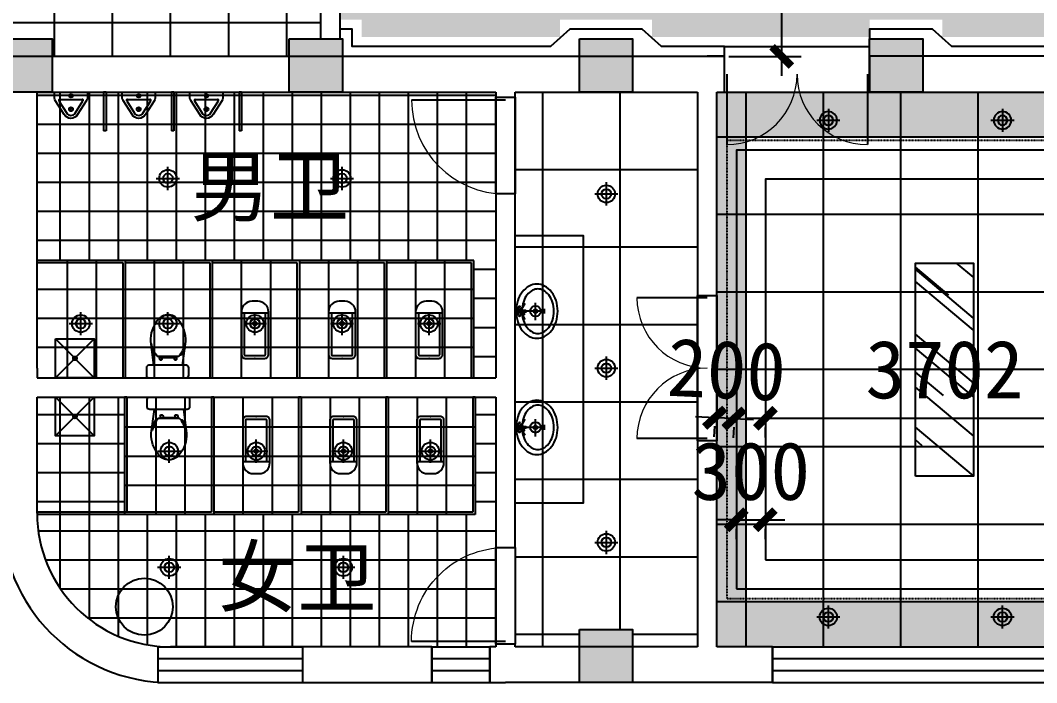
# Model space of a CAD drawing. Header units: millimetres. Extents: x -150677 to 588340, y -254013 to 149700.
# Drawn here: x 52898 to 63404, y 11379 to 18221 of the extents above; entities that cross this region are included whole.
import ezdxf

# ---------------------------------------------------------------- set-up
doc = ezdxf.new("R2010")
doc.units = ezdxf.units.MM
doc.header["$LTSCALE"] = 10
doc.header["$MEASUREMENT"] = 0
doc.linetypes.add('DASHED2', pattern=[0.375, 0.25, -0.125])
for name, color, linetype in [('1-Ba原始建筑墙体', 2, 'Continuous'), ('1-Bb新建墙体', 7, 'Continuous'), ('1-Bc新建半隔断墙体', 132, 'Continuous'), ('2-Ba顶面轮廓', 4, 'Continuous'), ('2-Ca墙面装饰', 8, 'Continuous'), ('2-Da地拼', 4, 'Continuous'), ('3-Ad洁具', 5, 'Continuous'), ('4-Aa顶面灯具', 1, 'Continuous'), ('5-Aa原始建筑淡显填充', 251, 'Continuous'), ('6-Ab柱体', 6, 'Continuous'), ('6-Ba门', 136, 'Continuous'), ('6-Bb窗', 5, 'Continuous'), ('8-Ca平面文字', 3, 'Continuous'), ('CEI_LIGHT', 30, 'Continuous'), ('DIM【标注】', 1, 'Continuous'), ('ELL【圆椭圆】', 6, 'Continuous'), ('HAT【填充】', 8, 'Continuous')]:
    doc.layers.add(name, color=color, linetype=linetype)
doc.styles.add('HZHT', font='')
doc.styles.get("Standard").update_dxf_attribs({"font": ''})
doc.styles.get('HZHT').set_extended_font_data('SimSun')
doc.styles.get('Standard').set_extended_font_data('SimSun')
doc.dimstyles.new('DIMN200', dxfattribs={"dimscale": 2, "dimtxt": 300, "dimasz": 100, "dimexe": 100, "dimexo": 300, "dimgap": 100, "dimtad": 1, "dimdec": 0, "dimtxsty": 'Standard', "dimblk": 'ARCHTICK', "dimcen": 2.5, "dimdle": 100, "dimclrd": 8, "dimclre": 8, "dimclrt": 96, "dimadec": 0, "dimazin": 0, "dimtfac": 1, "dimtdec": 0, "dimtmove": 0, "dimatfit": 3, "dimldrblk": 'DOT', "dimfxl": 100, "dimarcsym": 0})

# ---------------------------------------------------------------- blocks, each defined once
blk = doc.blocks.new('$DorLib2D$00000004')
for p, q in [((-0.485, 0), (-0.485, 0.485)), ((0.485, 0), (0.485, 0.485))]:
    blk.add_line(p, q)
at = {"lineweight": 13}
for centre, start, end in [((-0.485, 0), 0, 90), ((0.485, 0), 90, 180)]:
    blk.add_arc(centre, 0.485, start, end, dxfattribs=at)
blk = doc.blocks.new('$DorLib2D$00000003')
blk.add_line((0.47, 0), (0.47, 0.97))
at = {"lineweight": 13}
blk.add_arc((0.47, 0), 0.97, 90, 180, dxfattribs=at)
blk = doc.blocks.new('$lvtry$00000200')
at = {"color": 0}
for p, q in [((-110, -40, 0), (-110, -470, 0)), ((100, -30, 0), (-100, -30, 0)), ((110, -470, 0), (110, -40, 0))]:
    blk.add_line(p, q, dxfattribs=at)
at = {"color": 0, "elevation": 0}
blk.add_lwpolyline([(100, 0), (-100, 0, 0.414214), (-140, -40), (-140, -480, 0.414214), (-30, -590), (30, -590, 0.414214), (140, -480), (140, -40, 0.414214)], format="xyb", close=True, dxfattribs=at)
blk.add_lwpolyline([(140, -470), (-140, -470)], dxfattribs=at)
at = {"color": 0}
blk.add_circle((0, -359, 0), 20, dxfattribs=at)
for centre, start, end in [((-100, -40, 0), 90, 180), ((100, -40, 0), 0, 90)]:
    blk.add_arc(centre, 10, start, end, dxfattribs=at)
for p in [(0, 0), (0, -359, 0)]:
    blk.add_point(p, dxfattribs=at)
blk = doc.blocks.new('$lvtry$00000219')
at = {"color": 0}
for p, q in [((-124, -91, 0), (-43, -216, 0)), ((-116, -76, 0), (116, -76, 0)), ((43, -216, 0), (124, -91, 0))]:
    blk.add_line(p, q, dxfattribs=at)
at = {"color": 0, "elevation": 0}
blk.add_lwpolyline([(69, -231, -0.57735), (-69, -231), (-162, -88, -0.145378), (-170, -61), (-170, 0), (170, 0), (170, -61, -0.145378), (162, -88)], format="xyb", close=True, dxfattribs=at)
at = {"color": 0}
for centre, radius in [((0, -38, 0), 17.7), ((0, -177, 0), 20)]:
    blk.add_circle(centre, radius, dxfattribs=at)
for centre, radius, start, end in [((-116, -86, 0), 10, 90, 213.0863), ((116, -86, 0), 10, 326.9137, 90), ((0, -191, 0), 50, 210, 330)]:
    blk.add_arc(centre, radius, start, end, dxfattribs=at)
for p in [(0, -38, 0), (0, -177, 0)]:
    blk.add_point(p, dxfattribs=at)
blk = doc.blocks.new('$lvtry$00000193')
at = {"color": 0}
for p, q in [((-17, -43), (-17, -33)), ((17, -43), (17, -33))]:
    blk.add_line(p, q, dxfattribs=at)
blk.add_lwpolyline([(280, -215, 0.12431), (260, -136, 0.105707), (198, -63, 0.086941), (110, -17, 0.077137), (0, 0, 0.077137), (-110, -17, 0.086941), (-198, -63, 0.105707), (-260, -136, 0.12431), (-280, -215, 0.12431), (-260, -294, 0.105707), (-198, -367, 0.086941), (-110, -413, 0.077137), (0, -430, 0.077137), (110, -413, 0.086941), (198, -367, 0.105707), (260, -294, 0.12431)], format="xyb", close=True, dxfattribs=at)
blk.add_lwpolyline([(-25, -61, 0.056876), (-95, -75, 0.086941), (-168, -113, 0.105707), (-216, -170, 0.12431), (-230, -225, 0.12431), (-216, -280, 0.105707), (-168, -337, 0.086941), (-95, -375, 0.077137), (0, -390, 0.077137), (95, -375, 0.086941), (168, -337, 0.105707), (216, -280, 0.12431), (230, -225, 0.12431), (216, -170, 0.105707), (168, -113, 0.086941), (95, -75, 0.06676), (13, -60, 0.06676)], format="xyb", dxfattribs=at)
for centre, radius in [((0, -43), 16.7), ((0, -200), 20)]:
    blk.add_circle(centre, radius, dxfattribs=at)
for centre, radius, start, end in [((-40, -34), 10.1, 106.6096, 258.1648), ((-64, 234), 259, 274.7069, 282.3732), ((-75, -213), 173, 71.36, 79.1873), ((-29, -80), 6.77, 155.344, 308.3224), ((-171, 19), 166, 324.8411, 338.1337), ((-171, 19), 170, 324.8411, 331.3523), ((-29, -80), 3.37, 155.344, 308.3224), ((100, -194), 170, 132.3141, 138.8253), ((100, -194), 166, 125.5327, 138.8253), ((-12, -58), 10.6, 201.8924, 261.774), ((0, -33), 16.7, 0, 180), ((-381, -115), 372, 2.3982, 6.7627), ((0, -96), 9.9, 201.7837, 338.2163), ((64, 234), 259, 257.6268, 265.2931), ((381, -115), 372, 170.1008, 177.6018), ((75, -213), 173, 100.8127, 110.4191), ((40, -34), 10.1, 281.8352, 73.3904)]:
    blk.add_arc(centre, radius, start, end, dxfattribs=at)
for p in [(0, -43), (0, -200)]:
    blk.add_point(p, dxfattribs=at)
blk = doc.blocks.new('$WINLIB2D$00000001')
at = {"color": 0}
for points in [[(-0.5, 0.5), (-0.5, -0.5)], [(-0.5, 0.5), (0.5, 0.5)], [(0.5, -0.5), (0.5, 0.5)], [(0.5, 0.1667), (-0.5, 0.1667)], [(0.5, -0.1667), (-0.5, -0.1667)], [(-0.5, -0.5), (0.5, -0.5)]]:
    blk.add_lwpolyline(points, dxfattribs=at)
blk = doc.blocks.new('*U1092')
at = {"layer": 'CEI_LIGHT', "color": 252}
for points in [[(0, 120), (0, -120)], [(-120, 0), (120, 0)]]:
    blk.add_lwpolyline(points, dxfattribs=at)
at = {"layer": 'CEI_LIGHT'}
for radius in [90, 50]:
    blk.add_circle((0, 0), radius, dxfattribs=at)
blk = doc.blocks.new('*U1093')
at = {"layer": 'CEI_LIGHT', "color": 252}
for points in [[(-94, 25), (-94, -25)], [(-94, 0), (156, 0)], [(0, 94), (0, -86)], [(106, 84), (156, 0), (106, -84)]]:
    blk.add_lwpolyline(points, dxfattribs=at)
at = {"layer": 'CEI_LIGHT'}
blk.add_circle((0, 0), 55, dxfattribs=at)
blk = doc.blocks.new('_ArchTick')
at = {"color": 0, "linetype": 'ByBlock', "const_width": 0.4}
blk.add_lwpolyline([(-0.5, -0.5), (0.5, 0.5)], dxfattribs=at)
blk = doc.blocks.new('*D1115')
at = {"layer": 'Defpoints', "color": 0, "transparency": 16777216}
for p in [(59623, 21849), (60769, 21849), (59623, 17849)]:
    blk.add_point(p, dxfattribs=at)
at = {"layer": 'DIM【标注】', "color": 8, "lineweight": -2, "transparency": 16777216}
for p, q in [((60769, 17649), (60769, 22049)), ((60223, 21849), (60969, 21849)), ((60223, 17849), (60969, 17849))]:
    blk.add_line(p, q, dxfattribs=at)
at = {"layer": 'DIM【标注】', "color": 8, "lineweight": -2, "transparency": 16777216, "xscale": 200, "yscale": 200, "zscale": 200}
for p, rotation in [((60769, 21849), 90), ((60769, 17849), 270)]:
    blk.add_blockref('_ArchTick', p, dxfattribs=dict(at, rotation=rotation))
at = {"layer": 'DIM【标注】', "color": 96, "transparency": 16777216, "insert": (60269, 19849), "char_height": 600, "attachment_point": 5, "rotation": 90}
blk.add_mtext('4000', dxfattribs=at)
blk = doc.blocks.new('_DOT')
at = {"color": 0, "linetype": 'ByBlock'}
blk.add_line((-0.35, 0), (-1, 0), dxfattribs=at)
at = {"color": 0, "linetype": 'ByBlock', "const_width": 0.35}
blk.add_lwpolyline([(-0.175, 0, 1), (0.175, 0, 1)], format="xyb", close=True, dxfattribs=at)
blk = doc.blocks.new('*D1142')
at = {"layer": '2-Ba顶面轮廓', "color": 8, "lineweight": -2, "transparency": 16777216}
for p, q in [((60076, 14116), (59877, 14125)), ((60276, 14107), (60076, 14116)), ((60276, 14107), (60476, 14098)), ((60072, 14029), (60067, 13917)), ((60272, 14020), (60267, 13908))]:
    blk.add_line(p, q, dxfattribs=at)
at = {"layer": 'Defpoints', "color": 0, "transparency": 16777216}
for p in [(60099, 14628), (60299, 14619), (60076, 14116)]:
    blk.add_point(p, dxfattribs=at)
at = {"layer": '2-Ba顶面轮廓', "color": 8, "lineweight": -2, "transparency": 16777216, "xscale": 200, "yscale": 200, "zscale": 200}
for p, rotation in [((60076, 14116), 357.4234281697313), ((60276, 14107), 177.4234281697312)]:
    blk.add_blockref('_ArchTick', p, dxfattribs=dict(at, rotation=rotation))
at = {"layer": '2-Ba顶面轮廓', "color": 96, "transparency": 16777216, "insert": (60199, 14611), "char_height": 600, "attachment_point": 5, "rotation": 357.4234}
blk.add_mtext('200', dxfattribs=at)
blk = doc.blocks.new('*D1143')
at = {"layer": '2-Ba顶面轮廓', "color": 8, "lineweight": -2, "transparency": 16777216}
for p, q in [((60299, 13062), (60099, 13062)), ((60299, 13062), (60599, 13062)), ((60599, 13062), (60799, 13062)), ((60299, 12970), (60299, 12862)), ((60599, 12970), (60599, 12862))]:
    blk.add_line(p, q, dxfattribs=at)
at = {"layer": 'Defpoints', "color": 0, "transparency": 16777216}
for p in [(60299, 13570), (60599, 13570), (60599, 13062)]:
    blk.add_point(p, dxfattribs=at)
at = {"layer": '2-Ba顶面轮廓', "color": 8, "lineweight": -2, "transparency": 16777216, "xscale": 200, "yscale": 200, "zscale": 200}
blk.add_blockref('_ArchTick', (60299, 13062), dxfattribs=at)
at = {"layer": '2-Ba顶面轮廓', "color": 8, "lineweight": -2, "transparency": 16777216, "xscale": 200, "yscale": 200, "zscale": 200, "rotation": 180}
blk.add_blockref('_ArchTick', (60599, 13062), dxfattribs=at)
at = {"layer": '2-Ba顶面轮廓', "color": 96, "transparency": 16777216, "insert": (60449, 13562), "char_height": 600, "attachment_point": 5}
blk.add_mtext('300', dxfattribs=at)
blk = doc.blocks.new('*D1144')
at = {"layer": '2-Ba顶面轮廓', "color": 8, "lineweight": -2, "transparency": 16777216}
for p, q in [((60399, 14111), (64502, 14111)), ((60599, 14014), (60599, 13911)), ((64302, 14014), (64302, 13911))]:
    blk.add_line(p, q, dxfattribs=at)
at = {"layer": 'Defpoints', "color": 0, "transparency": 16777216}
for p in [(60599, 14614), (64302, 14614), (64302, 14111)]:
    blk.add_point(p, dxfattribs=at)
at = {"layer": '2-Ba顶面轮廓', "color": 8, "lineweight": -2, "transparency": 16777216, "xscale": 200, "yscale": 200, "zscale": 200, "rotation": 180}
blk.add_blockref('_ArchTick', (60599, 14111), dxfattribs=at)
at = {"layer": '2-Ba顶面轮廓', "color": 8, "lineweight": -2, "transparency": 16777216, "xscale": 200, "yscale": 200, "zscale": 200}
blk.add_blockref('_ArchTick', (64302, 14111), dxfattribs=at)
at = {"layer": '2-Ba顶面轮廓', "color": 96, "transparency": 16777216, "insert": (62451, 14611), "char_height": 600, "attachment_point": 5}
blk.add_mtext('3702', dxfattribs=at)
blk = doc.blocks.new('海龙工具_马桶(小)')
blk.add_line((-155, 128), (144, 128))
blk.add_lwpolyline([(-111, 597, -0.502132), (100, 597, -0.186806), (177, 373), (144, 128), (193, 128, -0.414214), (218, 103), (218, 25, -0.414214), (193, 0), (-194, 0, -0.414214), (-219, 25), (-219, 103, -0.414214), (-194, 128), (-155, 128), (-189, 373, -0.186806), (-111, 597, 0.186806)], format="xyb")
at = {"color": 8}
for points in [[(-182, 321, 0.087453), (-144, 235)], [(-177, 350, 0.14623), (-116, 220)], [(-116, 220), (104, 220, 0.14623), (166, 350)], [(117, 235), (133, 235, 0.087453), (170, 321)]]:
    blk.add_lwpolyline(points, format="xyb", dxfattribs=at)
for points in [[(-128, 235), (-144, 235)], [(-97, 198), (-97, 220)], [(82, 220), (82, 210), (-93, 210), (-93, 220)], [(-77, 210), (-77, 220)], [(-62, 210), (-62, 220)], [(51, 210), (51, 220)], [(66, 210), (66, 220)], [(85, 198), (85, 220)], [(-67, 198), (-67, 210)], [(55, 198), (55, 210)]]:
    blk.add_lwpolyline(points, dxfattribs=at)
at = {"color": 8, "extrusion": (0, 0, -1)}
for centre, major_axis, ratio, start_param, end_param in [((-82, 198), (10.6, 10.6), 1, 0.785398, 3.926991), ((70, 198), (-10.6, 10.6), 0.999999, 2.356193, 5.497787)]:
    blk.add_ellipse(centre, major_axis=major_axis, ratio=ratio, start_param=start_param, end_param=end_param, dxfattribs=at)
blk = doc.blocks.new('*U1698')
blk.add_blockref('海龙工具_马桶(小)', (0, 0))

msp = doc.modelspace()

# ---------------------------------------------------------------- hatches: boundary and pattern name
at = {"layer": '2-Da地拼'}
h = msp.add_hatch(dxfattribs=at)
h.set_pattern_fill('AR-SAND', color=8, scale=100, style=0, double=1)
h.set_pattern_definition([(37.5, (56201.86, 18049.33), (-6.29934, 192.6824), [0, -152, 0, -170, 0, -162.5]), (7.5, (56201.86, 18049.33), (176.9777, 282.2146), [0, -82, 0, -137, 0, -52.5]), (327.5, (56078.86, 18049.33), (311.4142, 0.5659), [0, -50, 0, -180, 0, -235]), (317.5, (56078.86, 18049.33), (300.6127, 87.7676), [0, -25, 0, -118, 0, -135])])
edge = h.paths.add_edge_path()
edge.add_line((58001.9, 20849.3), (56201.9, 20849.3))
edge.add_line((56201.9, 20849.3), (56201.9, 18229.3))
edge.add_line((56201.9, 18229.3), (56426.9, 18229.3))
edge.add_line((56426.9, 18229.3), (56426.9, 18049.3))
edge.add_line((56426.9, 18049.3), (58476.9, 18049.3))
edge.add_line((58476.9, 18049.3), (58476.9, 18229.3))
edge.add_line((58476.9, 18229.3), (59426.9, 18229.3))
edge.add_line((59426.9, 18229.3), (59426.9, 18049.3))
edge.add_line((59426.9, 18049.3), (61676.9, 18049.3))
edge.add_line((61676.9, 18049.3), (61676.9, 18229.3))
edge.add_line((61676.9, 18229.3), (62426.9, 18229.3))
edge.add_line((62426.9, 18229.3), (62426.9, 18049.3))
edge.add_line((62426.9, 18049.3), (64476.9, 18049.3))
edge.add_line((64476.9, 18049.3), (64476.9, 18229.3))
edge.add_line((64476.9, 18229.3), (65426.9, 18229.3))
edge.add_line((65426.9, 18229.3), (65426.9, 18049.3))
edge.add_line((65426.9, 18049.3), (67476.9, 18049.3))
edge.add_line((67476.9, 18049.3), (67476.9, 18229.3))
edge.add_line((67476.9, 18229.3), (68426.9, 18229.3))
edge.add_line((68426.9, 18229.3), (68426.9, 18049.3))
edge.add_line((68426.9, 18049.3), (70476.9, 18049.3))
edge.add_line((70476.9, 18049.3), (70476.9, 18229.3))
edge.add_line((70476.9, 18229.3), (71426.9, 18229.3))
edge.add_line((71426.9, 18229.3), (71426.9, 18049.3))
edge.add_line((71426.9, 18049.3), (73476.9, 18049.3))
edge.add_line((73476.9, 18049.3), (73476.9, 18229.3))
edge.add_line((73476.9, 18229.3), (74426.9, 18229.3))
edge.add_line((74426.9, 18229.3), (74426.9, 18049.3))
edge.add_line((74426.9, 18049.3), (76476.9, 18049.3))
edge.add_line((76476.9, 18049.3), (76476.9, 18229.3))
edge.add_line((76476.9, 18229.3), (77426.9, 18229.3))
edge.add_line((77426.9, 18229.3), (77426.9, 18049.3))
edge.add_line((77426.9, 18049.3), (79476.9, 18049.3))
edge.add_line((79476.9, 18049.3), (79476.9, 18229.3))
edge.add_line((79476.9, 18229.3), (80426.9, 18229.3))
edge.add_line((80426.9, 18229.3), (80426.9, 18049.3))
edge.add_line((80426.9, 18049.3), (82476.9, 18049.3))
edge.add_line((82476.9, 18049.3), (82476.9, 18229.3))
edge.add_line((82476.9, 18229.3), (83426.9, 18229.3))
edge.add_line((83426.9, 18229.3), (83426.9, 18049.3))
edge.add_line((83426.9, 18049.3), (85476.9, 18049.3))
edge.add_line((85476.9, 18049.3), (85476.9, 18229.3))
edge.add_line((85476.9, 18229.3), (86426.9, 18229.3))
edge.add_line((86426.9, 18229.3), (86426.9, 18049.3))
edge.add_line((86426.9, 18049.3), (88476.9, 18049.3))
edge.add_line((88476.9, 18049.3), (88476.9, 18229.3))
edge.add_line((88476.9, 18229.3), (89426.9, 18229.3))
edge.add_line((89426.9, 18229.3), (89426.9, 18049.3))
edge.add_line((89426.9, 18049.3), (91476.9, 18049.3))
edge.add_line((91476.9, 18049.3), (91476.9, 18229.3))
edge.add_line((91476.9, 18229.3), (92426.9, 18229.3))
edge.add_line((92426.9, 18229.3), (92426.9, 18049.3))
edge.add_line((92426.9, 18049.3), (94476.9, 18049.3))
edge.add_line((94476.9, 18049.3), (94476.9, 18229.3))
edge.add_line((94476.9, 18229.3), (94591.9, 18229.3))
edge.add_line((94591.9, 18229.3), (94591.9, 23254.3))
edge.add_line((94591.9, 23254.3), (94411.9, 23254.3))
edge.add_line((94411.9, 23254.3), (94411.9, 24204.3))
edge.add_line((94411.9, 24204.3), (94591.9, 24204.3))
edge.add_line((94591.9, 24204.3), (94591.9, 29254.3))
edge.add_line((94591.9, 29254.3), (94413.5, 29254.3))
edge.add_line((94413.5, 29254.3), (94413.5, 30204.3))
edge.add_line((94413.5, 30204.3), (94591.9, 30204.3))
edge.add_line((94591.9, 30204.3), (94591.9, 35254.3))
edge.add_line((94591.9, 35254.3), (94411.9, 35254.3))
edge.add_line((94411.9, 35254.3), (94411.9, 36204.3))
edge.add_line((94411.9, 36204.3), (94591.9, 36204.3))
edge.add_line((94591.9, 36204.3), (94591.9, 41254.3))
edge.add_line((94591.9, 41254.3), (94411.9, 41254.3))
edge.add_line((94411.9, 41254.3), (94411.9, 42204.3))
edge.add_line((94411.9, 42204.3), (94591.9, 42204.3))
edge.add_line((94591.9, 42204.3), (94591.9, 47229.3))
edge.add_line((94591.9, 47229.3), (94476.9, 47229.3))
edge.add_line((94476.9, 47229.3), (94476.9, 47409.3))
edge.add_line((94476.9, 47409.3), (92426.9, 47409.3))
edge.add_line((92426.9, 47409.3), (92426.9, 47229.3))
edge.add_line((92426.9, 47229.3), (91476.9, 47229.3))
edge.add_line((91476.9, 47229.3), (91476.9, 47409.3))
edge.add_line((91476.9, 47409.3), (89426.9, 47409.3))
edge.add_line((89426.9, 47409.3), (89426.9, 47229.3))
edge.add_line((89426.9, 47229.3), (88476.9, 47229.3))
edge.add_line((88476.9, 47229.3), (88476.9, 47409.3))
edge.add_line((88476.9, 47409.3), (86426.9, 47409.3))
edge.add_line((86426.9, 47409.3), (86426.9, 47229.3))
edge.add_line((86426.9, 47229.3), (85476.9, 47229.3))
edge.add_line((85476.9, 47229.3), (85476.9, 47409.3))
edge.add_line((85476.9, 47409.3), (83426.9, 47409.3))
edge.add_line((83426.9, 47409.3), (83426.9, 47229.3))
edge.add_line((83426.9, 47229.3), (82476.9, 47229.3))
edge.add_line((82476.9, 47229.3), (82476.9, 47409.3))
edge.add_line((82476.9, 47409.3), (80426.9, 47409.3))
edge.add_line((80426.9, 47409.3), (80426.9, 47229.3))
edge.add_line((80426.9, 47229.3), (79476.9, 47229.3))
edge.add_line((79476.9, 47229.3), (79476.9, 47409.3))
edge.add_line((79476.9, 47409.3), (77426.9, 47409.3))
edge.add_line((77426.9, 47409.3), (77426.9, 47229.3))
edge.add_line((77426.9, 47229.3), (76476.9, 47229.3))
edge.add_line((76476.9, 47229.3), (76476.9, 47409.3))
edge.add_line((76476.9, 47409.3), (71426.9, 47409.3))
edge.add_line((71426.9, 47409.3), (71426.9, 47229.3))
edge.add_line((71426.9, 47229.3), (70476.9, 47229.3))
edge.add_line((70476.9, 47229.3), (70476.9, 47409.3))
edge.add_line((70476.9, 47409.3), (68426.9, 47409.3))
edge.add_line((68426.9, 47409.3), (68426.9, 47229.3))
edge.add_line((68426.9, 47229.3), (67476.9, 47229.3))
edge.add_line((67476.9, 47229.3), (67476.9, 47409.3))
edge.add_line((67476.9, 47409.3), (65426.9, 47409.3))
edge.add_line((65426.9, 47409.3), (65426.9, 47229.3))
edge.add_line((65426.9, 47229.3), (64476.9, 47229.3))
edge.add_line((64476.9, 47229.3), (64476.9, 47409.3))
edge.add_line((64476.9, 47409.3), (62426.9, 47409.3))
edge.add_line((62426.9, 47409.3), (62426.9, 47229.3))
edge.add_line((62426.9, 47229.3), (61476.9, 47229.3))
edge.add_line((61476.9, 47229.3), (61476.9, 47409.3))
edge.add_line((61476.9, 47409.3), (59426.9, 47409.3))
edge.add_line((59426.9, 47409.3), (59426.9, 47229.3))
edge.add_line((59426.9, 47229.3), (58476.9, 47229.3))
edge.add_line((58476.9, 47229.3), (58476.9, 47409.3))
edge.add_line((58476.9, 47409.3), (56201.9, 47409.3))
edge.add_line((56201.9, 47409.3), (56201.9, 44609.3))
edge.add_line((56201.9, 44609.3), (58001.9, 44609.3))
edge.add_line((58001.9, 44609.3), (58001.9, 40741.3))
edge.add_arc((32841.8, 32712.4), 26410, -17.69849, 17.69849, ccw=False)
edge.add_line((58001.9, 24683.5), (58001.9, 20849.3))
edge = h.paths.add_edge_path()
edge.add_line((57251.9, 20849.3), (56451.9, 20849.3))
edge.add_line((56451.9, 20849.3), (56451.9, 18312.4))
edge.add_line((56451.9, 18312.4), (94051.9, 18312.4))
edge.add_line((94051.9, 18312.4), (94051.9, 47112.4))
edge.add_line((94051.9, 47112.4), (56451.9, 47112.4))
edge.add_line((56451.9, 47112.4), (56451.9, 44609.3))
edge.add_line((56451.9, 44609.3), (57251.9, 44609.3))
edge.add_line((57251.9, 44609.3), (57251.9, 44712.4))
edge.add_line((57251.9, 44712.4), (58401.9, 44712.4))
edge.add_line((58401.9, 44712.4), (58401.9, 40803.3))
edge.add_arc((32841.8, 32712.4), 26810, -17.56491, 17.56491, ccw=False)
edge.add_line((58401.9, 24621.5), (58401.9, 20712.4))
edge.add_line((58401.9, 20712.4), (57251.9, 20712.4))
edge.add_line((57251.9, 20712.4), (57251.9, 20849.3))
h = msp.add_hatch(dxfattribs=at)
h.set_pattern_fill('_USER', color=8, scale=600, style=0, double=1, pattern_type=0)
h.set_pattern_definition([(0, (51451.86, 22399.5), (0, 600), []), (90, (51451.86, 22399.5), (-600, 4e-14), [])])
h.paths.add_polyline_path([(51451.9, 22399.5), (50051.9, 22399.5), (50051.9, 21000.5), (50226.9, 21000.5), (50226.9, 20450.5), (50051.9, 20450.5), (50051.9, 18025.5), (50226.9, 18025.5), (50226.9, 17845.5), (52676.9, 17845.5), (52676.9, 18025.5), (53226.9, 18025.5), (53226.9, 17845.5), (55676.9, 17845.5), (55676.9, 18025.5), (56001.9, 18025.5), (56001.9, 21645.5), (54451.9, 21645.5), (54451.9, 24235.5), (52951.9, 24235.5), (52951.9, 26825.5), (51451.9, 26825.5)])
h = msp.add_hatch(dxfattribs=at)
h.set_pattern_fill('_USER', color=8, scale=800, style=0, double=1, pattern_type=0)
h.set_pattern_definition([(0, (59899.4, 17479.3), (0, 800), []), (90, (59899.4, 17479.3), (-800, 5e-14), [])])
h.paths.add_polyline_path([(59899.4, 15378.2), (59899.4, 17479.3), (58011.9, 17479.3), (58011.9, 17427.4), (58011.9, 16427.4), (58011.9, 14429.3), (58011.9, 12775.3), (58011.9, 11749.3), (58676.9, 11749.3), (58676.9, 11929.3), (59226.9, 11929.3), (59226.9, 11749.3), (59899.4, 11749.3), (59899.4, 13878.2)])
h = msp.add_hatch(dxfattribs=at)
h.set_pattern_fill('AR-SAND', color=8, scale=100, style=0, double=1)
h.set_pattern_definition([(37.5, (60099.42, 11749.33), (-6.2993, 192.6824), [0, -152, 0, -170, 0, -162.5]), (7.5, (60099.42, 11749.33), (176.9777, 282.2146), [0, -82, 0, -137, 0, -52.5]), (327.5, (59976.42, 11749.33), (311.4142, 0.5659), [0, -50, 0, -180, 0, -235]), (317.5, (59976.42, 11749.33), (300.6127, 87.7676), [0, -25, 0, -118, 0, -135])])
h.paths.add_polyline_path([(60099.4, 17479.3), (60099.4, 11749.3), (64676.9, 11749.3), (64676.9, 11929.3), (65226.9, 11929.3), (65226.9, 11749.3), (70676.9, 11749.3), (70676.9, 11920.6), (71226.9, 11920.6), (71226.9, 11749.3), (76676.9, 11749.3), (76676.9, 11929.3), (77226.9, 11929.3), (77226.9, 11749.3), (82676.9, 11749.3), (82676.9, 11929.3), (83226.9, 11929.3), (83226.9, 11749.3), (88676.9, 11749.3), (88676.9, 11929.3), (89226.9, 11929.3), (89226.9, 11749.3), (91901.9, 11749.3), (91901.9, 17479.3)])
h.paths.add_polyline_path([(60400.6, 17014.3), (91600.6, 17014.3), (91600.6, 12214.3), (60400.6, 12214.3)], flags=16)
at = {"layer": '4-Aa顶面灯具'}
h = msp.add_hatch(dxfattribs=at)
h.set_pattern_fill('木材', color=256, scale=200, angle=90, style=0, double=1)
h.set_pattern_definition([(140, (62750.64, 13514.04), (-1452.73, 404.4), [9360, -1248, 3120, -624]), (140, (62438.6, 14344), (-55.45, -1036.86), [1872, -205.92, 3744, -468]), (140, (62220.24, 13826.04), (-2754.4, 1765.45), [4992, -873.6, 2496, -624])])
h.paths.add_polyline_path([(62150.6, 13514), (62150.6, 15714), (62750.6, 15714), (62750.6, 13514)])
at = {"layer": '5-Aa原始建筑淡显填充'}
for points in [[(52676.9, 18029.3), (53226.9, 18029.3), (53226.9, 17479.3), (52676.9, 17479.3)], [(55676.9, 18029.3), (56226.9, 18029.3), (56226.9, 17479.3), (55676.9, 17479.3)], [(58676.9, 18029.3), (59226.9, 18029.3), (59226.9, 17479.3), (58676.9, 17479.3)], [(61676.9, 18029.3), (62226.9, 18029.3), (62226.9, 17479.3), (61676.9, 17479.3)], [(58676.9, 11929.3), (59226.9, 11929.3), (59226.9, 11379.3), (58676.9, 11379.3)]]:
    msp.add_hatch(color=251, dxfattribs=at).paths.add_polyline_path(points)

# ---------------------------------------------------------------- linework, layer by layer
at = {"layer": '1-Ba原始建筑墙体'}
for p, q in [((52351.9, 17849.3), (60176.9, 17849.3)), ((60176.9, 17849.3), (59999.4, 17849.3)), ((60176.9, 17479.3), (60176.9, 17849.3)), ((61676.9, 17849.3), (61676.9, 17479.3)), ((74701.9, 17849.3), (61676.9, 17849.3)), ((53071.9, 17479.3), (55951.9, 17479.3)), ((53071.9, 14629.3), (53071.9, 17479.3)), ((55951.9, 17479.3), (57811.9, 17479.3)), ((57811.9, 17479.3), (57811.9, 17427.4)), ((58011.9, 17427.4), (58011.9, 17479.3)), ((58011.9, 17479.3), (59899.4, 17479.3)), ((59899.4, 17479.3), (59899.4, 15378.2)), ((60099.4, 15378.2), (60099.4, 17479.3)), ((60099.4, 17479.3), (60176.9, 17479.3)), ((61676.9, 17479.3), (74701.9, 17479.3)), ((57811.9, 17427.4), (58011.9, 17427.4)), ((58011.9, 16427.4), (57811.9, 16427.4)), ((57811.9, 16427.4), (57811.9, 14529.3)), ((58011.9, 14429.3), (58011.9, 16427.4)), ((59899.4, 15378.2), (60099.4, 15378.2)), ((53073.6, 14529.3), (57811.9, 14529.3)), ((58011.9, 12775.3), (58011.9, 14429.3)), ((53071.9, 14329.3), (57811.9, 14329.3)), ((53071.9, 13129.3), (53071.9, 14329.3)), ((57811.9, 14329.3), (57811.9, 12775.3)), ((60099.4, 13878.2), (59899.4, 13878.2)), ((59899.4, 13878.2), (59899.4, 11749.3)), ((60099.4, 11749.3), (60099.4, 13878.2)), ((57811.9, 12775.3), (58011.9, 12775.3)), ((58011.9, 11775.3), (57811.9, 11775.3)), ((57811.9, 11775.3), (57811.9, 11749.3)), ((58011.9, 11749.3), (58011.9, 11775.3)), ((57151.9, 11749.3), (54451.9, 11749.3)), ((57151.9, 11379.3), (57151.9, 11749.3)), ((57811.9, 11749.3), (57751.9, 11749.3)), ((57751.9, 11749.3), (57751.9, 11379.3)), ((59899.4, 11749.3), (58011.9, 11749.3)), ((60672.9, 11749.3), (60099.4, 11749.3)), ((60672.9, 11379.3), (60672.9, 11749.3)), ((54451.9, 11379.3), (57151.9, 11379.3)), ((57751.9, 11379.3), (57911.9, 11379.3)), ((60672.9, 11379.3), (57911.9, 11379.3))]:
    msp.add_line(p, q, dxfattribs=at)
for centre, radius, end in [((55951.9, 14629.3), 2880, 181.98984), ((54451.9, 13129.3), 1750, 270), ((54451.9, 13129.3), 1380, 270)]:
    msp.add_arc(centre, radius, 180, end, dxfattribs=at)
at = {"layer": '1-Bb新建墙体'}
for points in [[(54651.9, 24439.3), (54651.9, 21849.3), (56201.9, 21849.3), (56201.9, 18029.3)], [(54451.9, 24239.3), (54451.9, 21649.3), (56001.9, 21649.3), (56001.9, 18029.3)]]:
    msp.add_lwpolyline(points, dxfattribs=at)
at = {"layer": '1-Bc新建半隔断墙体'}
for p, q in [((53759.4, 17479.3), (53759.4, 17079.3)), ((53784.4, 17479.3), (53759.4, 17479.3)), ((53784.4, 17479.3), (53784.4, 17079.3)), ((54459.4, 17479.3), (54459.4, 17079.3)), ((54484.4, 17479.3), (54459.4, 17479.3)), ((54484.4, 17479.3), (54484.4, 17079.3)), ((55159.4, 17479.3), (55159.4, 17079.3)), ((55184.4, 17479.3), (55159.4, 17479.3)), ((55184.4, 17479.3), (55184.4, 17079.3)), ((53784.4, 17079.3), (53759.4, 17079.3)), ((54484.4, 17079.3), (54459.4, 17079.3)), ((55184.4, 17079.3), (55159.4, 17079.3)), ((53973.6, 15741.8), (53073.6, 15741.8)), ((53073.6, 15716.8), (53073.6, 15741.8)), ((53961.1, 15716.8), (53073.6, 15716.8)), ((53961.1, 14529.3), (53961.1, 15716.8)), ((54873.6, 15741.8), (53973.6, 15741.8)), ((53986.1, 14529.3), (53986.1, 15716.8)), ((54861.1, 15716.8), (53986.1, 15716.8)), ((54861.1, 14529.3), (54861.1, 15716.8)), ((55773.6, 15741.8), (54873.6, 15741.8)), ((54886.1, 14529.3), (54886.1, 15716.8)), ((55761.1, 15716.8), (54886.1, 15716.8)), ((55761.1, 14529.3), (55761.1, 15716.8)), ((56673.6, 15741.8), (55773.6, 15741.8)), ((55786.1, 14529.3), (55786.1, 15716.8)), ((56661.1, 15716.8), (55786.1, 15716.8)), ((56661.1, 14529.3), (56661.1, 15716.8)), ((57586.1, 15741.8), (56673.6, 15741.8)), ((56686.1, 14529.3), (56686.1, 15716.8)), ((57561.1, 15716.8), (56686.1, 15716.8)), ((57561.1, 14529.3), (57561.1, 15716.8)), ((57586.1, 14529.3), (57586.1, 15741.8)), ((53961.1, 14529.3), (53986.1, 14529.3)), ((54861.1, 14529.3), (54886.1, 14529.3)), ((55761.1, 14529.3), (55786.1, 14529.3)), ((56661.1, 14529.3), (56686.1, 14529.3)), ((57561.1, 14529.3), (57586.1, 14529.3)), ((53975, 14329.3), (53975, 13116.8)), ((54000, 14329.3), (53975, 14329.3)), ((54000, 14329.3), (54000, 13141.8)), ((54875, 14329.3), (54875, 13141.8)), ((54900, 14329.3), (54875, 14329.3)), ((54900, 14329.3), (54900, 13141.8)), ((55775, 14329.3), (55775, 13141.8)), ((55800, 14329.3), (55775, 14329.3)), ((55800, 14329.3), (55800, 13141.8)), ((56675, 14329.3), (56675, 13141.8)), ((56700, 14329.3), (56675, 14329.3)), ((56700, 14329.3), (56700, 13141.8)), ((57575, 14329.3), (57575, 13141.8)), ((57600, 14329.3), (57575, 14329.3)), ((57600, 14329.3), (57600, 13116.8)), ((54875, 13141.8), (53071.9, 13141.8)), ((55775, 13141.8), (54900, 13141.8)), ((56675, 13141.8), (55800, 13141.8)), ((57575, 13141.8), (56700, 13141.8)), ((54887.5, 13116.8), (53071.9, 13116.8)), ((55787.5, 13116.8), (54887.5, 13116.8)), ((56687.5, 13116.8), (55787.5, 13116.8)), ((57600, 13116.8), (56687.5, 13116.8))]:
    msp.add_line(p, q, dxfattribs=at)
at = {"layer": '2-Ba顶面轮廓'}
for p, q in [((60176.9, 17949.3), (61676.9, 17949.3)), ((60176.9, 17479.3), (61676.9, 17479.3)), ((57811.9, 16427.4), (57811.9, 17427.4)), ((58011.9, 17427.4), (58011.9, 16427.4)), ((59899.4, 15378.2), (59899.4, 13878.2)), ((60099.4, 13878.2), (60099.4, 15378.2)), ((57811.9, 11775.3), (57811.9, 12775.3)), ((58011.9, 12775.3), (58011.9, 11775.3))]:
    msp.add_line(p, q, dxfattribs=at)
for points in [[(60299.4, 12349), (64601.9, 12349), (64601.9, 16879), (60299.4, 16879)], [(60599.4, 12649), (64301.9, 12649), (64301.9, 16579), (60599.4, 16579)], [(62150.6, 13514), (62150.6, 15714), (62750.6, 15714), (62750.6, 13514)]]:
    msp.add_lwpolyline(points, close=True, dxfattribs=at)
at = {"layer": '2-Ca墙面装饰'}
for p, q in [((60176.9, 17849.3), (60176.9, 17949.3)), ((61676.9, 17849.3), (61676.9, 17949.3))]:
    msp.add_line(p, q, dxfattribs=at)
for points in [[(60176.9, 17949.3), (59526.9, 17949.3), (59326.9, 18129.3), (58576.9, 18129.3), (58376.9, 17949.3), (56326.9, 17949.3), (56326.9, 18129.3), (56201.9, 18129.3)], [(74701.9, 17949.3), (74526.9, 17949.3), (74326.9, 18129.3), (73576.9, 18129.3), (73376.9, 17949.3), (71526.9, 17949.3), (71326.9, 18129.3), (70576.9, 18129.3), (70376.9, 17949.3), (68526.9, 17949.3), (68326.9, 18129.3), (67576.9, 18129.3), (67376.9, 17949.3), (65526.9, 17949.3), (65326.9, 18129.3), (64576.9, 18129.3), (64376.9, 17949.3), (62526.9, 17949.3), (62326.9, 18129.3), (61676.9, 18129.3), (61676.9, 18029.3)]]:
    msp.add_lwpolyline(points, dxfattribs=at)
at = {"layer": '2-Da地拼'}
for p, q in [((60176.9, 17949.3), (61676.9, 17949.3)), ((60176.9, 17479.3), (61676.9, 17479.3)), ((57811.9, 17427.4), (57811.9, 16427.4)), ((58011.9, 16427.4), (58011.9, 17427.4)), ((59899.4, 13878.2), (59899.4, 15378.2)), ((60099.4, 15378.2), (60099.4, 13878.2)), ((57811.9, 12775.3), (57811.9, 11775.3)), ((58011.9, 12775.3), (58011.9, 11775.3))]:
    msp.add_line(p, q, dxfattribs=at)
at = {"layer": '2-Da地拼', "color": 8}
for p, q in [((53311.9, 15741.8), (53311.9, 17479.3)), ((53611.9, 15741.8), (53611.9, 17479.3)), ((53911.9, 15741.8), (53911.9, 17479.3)), ((54211.9, 15741.8), (54211.9, 17479.3)), ((54511.9, 15741.8), (54511.9, 17479.3)), ((54811.9, 15741.8), (54811.9, 17479.3)), ((55111.9, 15741.8), (55111.9, 17479.3)), ((55411.9, 15741.8), (55411.9, 17479.3)), ((55711.9, 15741.8), (55711.9, 17479.3)), ((56011.9, 15741.8), (56011.9, 17479.3)), ((56311.9, 15741.8), (56311.9, 17479.3)), ((56611.9, 15741.8), (56611.9, 17479.3)), ((56911.9, 15741.8), (56911.9, 17479.3)), ((57211.9, 15741.8), (57211.9, 17479.3)), ((57511.9, 15741.8), (57511.9, 17479.3)), ((60400.6, 11749.3), (60400.6, 17479.3)), ((61200.6, 11749.3), (61200.6, 17479.3)), ((62000.6, 11749.3), (62000.6, 17479.3)), ((62800.6, 11749.3), (62800.6, 17479.3)), ((53073.6, 17149.3), (57811.9, 17149.3)), ((91901.9, 17014.3), (60099.4, 17014.3)), ((53073.6, 16849.3), (57811.9, 16849.3)), ((53073.6, 16549.3), (57811.9, 16549.3)), ((53073.6, 16249.3), (57811.9, 16249.3)), ((91901.9, 16214.3), (60099.4, 16214.3)), ((53073.6, 15949.3), (57811.9, 15949.3)), ((53386.1, 14529.3), (53386.1, 15741.8)), ((53686.1, 14529.3), (53686.1, 15741.8)), ((53986.1, 14529.3), (53986.1, 15741.8)), ((54286.1, 14529.3), (54286.1, 15741.8)), ((54586.1, 14529.3), (54586.1, 15741.8)), ((54886.1, 14529.3), (54886.1, 15741.8)), ((55186.1, 14529.3), (55186.1, 15741.8)), ((55486.1, 14529.3), (55486.1, 15741.8)), ((55786.1, 14529.3), (55786.1, 15741.8)), ((56086.1, 14529.3), (56086.1, 15741.8)), ((56386.1, 14529.3), (56386.1, 15741.8)), ((56686.1, 14529.3), (56686.1, 15741.8)), ((56686.1, 14529.3), (56686.1, 15741.8)), ((56686.1, 14529.3), (56686.1, 15741.8)), ((56986.1, 14529.3), (56986.1, 15741.8)), ((57286.1, 14529.3), (57286.1, 15741.8)), ((57586.1, 15649.3), (57811.9, 15649.3)), ((57586.1, 15441.8), (53071.9, 15441.8)), ((57586.1, 15349.3), (57811.9, 15349.3)), ((91901.9, 15414.3), (60099.4, 15414.3)), ((57586.1, 15141.8), (53071.9, 15141.8)), ((57586.1, 15049.3), (57811.9, 15049.3)), ((57586.1, 14841.8), (53071.9, 14841.8)), ((57586.1, 14749.3), (57811.9, 14749.3)), ((91901.9, 14614.3), (60099.4, 14614.3)), ((53311.9, 12351.6), (53311.9, 14329.3)), ((53611.9, 12034.4), (53611.9, 14329.3)), ((53911.9, 11859.4), (53911.9, 14329.3)), ((54300, 14329.3), (54300, 13116.8)), ((54600, 14329.3), (54600, 13116.8)), ((54900, 14329.3), (54900, 13116.8)), ((55200, 14329.3), (55200, 13116.8)), ((55500, 14329.3), (55500, 13116.8)), ((55800, 14329.3), (55800, 13116.8)), ((56100, 14329.3), (56100, 13116.8)), ((56400, 14329.3), (56400, 13116.8)), ((56700, 14329.3), (56700, 13116.8)), ((57000, 14329.3), (57000, 13116.8)), ((57300, 14329.3), (57300, 13116.8)), ((53073.6, 14149.3), (53975, 14149.3)), ((57600, 14149.3), (57811.9, 14149.3)), ((57600, 14016.8), (53975, 14016.8)), ((53073.6, 13849.3), (53975, 13849.3)), ((57600, 13849.3), (57811.9, 13849.3)), ((91901.9, 13814.3), (60099.4, 13814.3)), ((57600, 13716.8), (53975, 13716.8)), ((53073.6, 13549.3), (53975, 13549.3)), ((57600, 13549.3), (57811.9, 13549.3)), ((57600, 13416.8), (53975, 13416.8)), ((53073.6, 13249.3), (53975, 13249.3)), ((57600, 13249.3), (57811.9, 13249.3)), ((54211.9, 11770.4), (54211.9, 13116.8)), ((54511.9, 11749.3), (54511.9, 13116.8)), ((54811.9, 11749.3), (54811.9, 13116.8)), ((55111.9, 11749.3), (55111.9, 13116.8)), ((55411.9, 11749.3), (55411.9, 13116.8)), ((55711.9, 11749.3), (55711.9, 13116.8)), ((56011.9, 11749.3), (56011.9, 13116.8)), ((56311.9, 11749.3), (56311.9, 13116.8)), ((56611.9, 11749.3), (56611.9, 13116.8)), ((56911.9, 11749.3), (56911.9, 13116.8)), ((57211.9, 11749.3), (57211.9, 13116.8)), ((57511.9, 11749.3), (57511.9, 13116.8)), ((53083.6, 12949.3), (57811.9, 12949.3)), ((91901.9, 13014.3), (60099.4, 13014.3)), ((53158, 12649.3), (57811.9, 12649.3)), ((53313.4, 12349.3), (57811.9, 12349.3)), ((91901.9, 12214.3), (60099.4, 12214.3)), ((53592.8, 12049.3), (57811.9, 12049.3))]:
    msp.add_line(p, q, dxfattribs=at)
at = {"layer": '3-Ad洁具', "color": 8}
for p, q in [((53663, 14929.3), (53263, 14529.3)), ((53663, 14529.3), (53263, 14929.3)), ((53663, 14329.3), (53263, 13929.3)), ((53663, 13929.3), (53263, 14329.3))]:
    msp.add_line(p, q, dxfattribs=at)
at = {"layer": '3-Ad洁具'}
msp.add_lwpolyline([(58011.9, 13236.2), (58720.8, 13236.2), (58720.8, 15995.4), (58011.9, 15995.4)], dxfattribs=at)
for points in [[(53263, 14929.3), (53663, 14929.3), (53663, 14529.3), (53263, 14529.3)], [(53263, 14329.3), (53663, 14329.3), (53663, 13929.3), (53263, 13929.3)]]:
    msp.add_lwpolyline(points, close=True, dxfattribs=at)
at = {"layer": '3-Ad洁具', "color": 8}
for centre in [(53463, 14729.3), (53463, 14129.3)]:
    msp.add_circle(centre, 20, dxfattribs=at)
at = {"layer": '4-Aa顶面灯具', "linetype": 'DASHED2', "ltscale": 0.01}
msp.add_lwpolyline([(60199.4, 12249), (64701.9, 12249), (64701.9, 16979), (60199.4, 16979)], close=True, dxfattribs=at)
at = {"layer": '6-Ab柱体'}
for points in [[(52676.9, 18029.3), (53226.9, 18029.3), (53226.9, 17479.3), (52676.9, 17479.3)], [(55676.9, 18029.3), (56226.9, 18029.3), (56226.9, 17479.3), (55676.9, 17479.3)], [(58676.9, 18029.3), (59226.9, 18029.3), (59226.9, 17479.3), (58676.9, 17479.3)], [(61676.9, 18029.3), (62226.9, 18029.3), (62226.9, 17479.3), (61676.9, 17479.3)], [(58676.9, 11929.3), (59226.9, 11929.3), (59226.9, 11379.3), (58676.9, 11379.3)]]:
    msp.add_lwpolyline(points, close=True, dxfattribs=at)
at = {"layer": 'ELL【圆椭圆】'}
msp.add_circle((54180.4, 12164), 294.8, dxfattribs=at)
at = {"layer": 'HAT【填充】'}
msp.add_line((53073.6, 17449.3), (57811.9, 17449.3), dxfattribs=at)

# ---------------------------------------------------------------- block references
at = {"layer": '3-Ad洁具'}
for name, p in [('$lvtry$00000219', (53421.9, 17479.3, 3000)), ('$lvtry$00000219', (54121.9, 17479.3, 3000)), ('$lvtry$00000219', (54821.9, 17479.3, 3000)), ('$lvtry$00000200', (55337.5, 14129.3, 3000)), ('$lvtry$00000200', (56237.5, 14129.3, 3000)), ('$lvtry$00000200', (57137.5, 14129.3, 3000))]:
    msp.add_blockref(name, p, dxfattribs=at)
for name, p, rotation in [('$lvtry$00000193', (58023, 15216.2), 89.99999999999993), ('$lvtry$00000200', (55323.6, 14729.3, 3000), 180), ('$lvtry$00000200', (56223.6, 14729.3, 3000), 180), ('$lvtry$00000200', (57123.6, 14729.3, 3000), 180), ('*U1698', (54428.7, 14329.3), 180), ('$lvtry$00000193', (58023, 14016.2), 89.99999999999993)]:
    msp.add_blockref(name, p, dxfattribs=dict(at, rotation=rotation))
at = {"layer": '3-Ad洁具', "xscale": -1}
msp.add_blockref('*U1698', (54420.4, 14529.3), dxfattribs=at)
at = {"layer": '4-Aa顶面灯具', "ltscale": 0.25, "xscale": -1, "rotation": 90}
for p in [(61250.6, 17188), (63050.6, 17188)]:
    msp.add_blockref('*U1092', p, dxfattribs=at)
at = {"layer": '4-Aa顶面灯具', "ltscale": 0.25}
for name, p, rotation in [('*U1092', (54423.6, 16587.9, 3000), 90), ('*U1092', (56223.6, 16587.9, 3000), 90), ('*U1092', (58955.6, 16428.2), 90), ('*U1093', (58223, 15216.2), 180), ('*U1092', (53523.6, 15087.9, 3000), 90), ('*U1092', (54423.6, 15087.9, 3000), 90), ('*U1092', (55323.6, 15087.9, 3000), 90), ('*U1092', (56223.6, 15087.9, 3000), 90), ('*U1092', (57123.6, 15087.9, 3000), 90), ('*U1092', (58955.6, 14628.2), 90), ('*U1093', (58223, 14016.2), 180), ('*U1092', (54437.5, 13770.7, 3000), 90), ('*U1092', (55337.5, 13770.7, 3000), 90), ('*U1092', (56237.5, 13770.7, 3000), 90), ('*U1092', (56237.5, 13770.7, 3000), 90), ('*U1092', (57137.5, 13770.7, 3000), 90), ('*U1092', (58955.6, 12828.2), 90), ('*U1092', (54437.5, 12570.7, 3000), 90), ('*U1092', (56237.5, 12570.7, 3000), 90), ('*U1092', (61250.6, 12058), 90), ('*U1092', (63050.6, 12058), 90)]:
    msp.add_blockref(name, p, dxfattribs=dict(at, rotation=rotation))
at = {"layer": '6-Ba门', "xscale": -1500, "yscale": -1500, "zscale": -1500}
msp.add_blockref('$DorLib2D$00000004', (60926.9, 17664.3), dxfattribs=at)
at = {"layer": '6-Ba门'}
for name, p, xscale, yscale, zscale, rotation in [('$DorLib2D$00000003', (57911.9, 16927.4), 1000, 1000, 1000, 90.00000000000006), ('$DorLib2D$00000004', (59999.4, 14628.2), 1500, 1500, 1500, 90.00000000000006), ('$DorLib2D$00000003', (57911.9, 12275.3), -1000, 1000, -1000, 90.00000000000007)]:
    msp.add_blockref(name, p, dxfattribs=dict(at, xscale=xscale, yscale=yscale, zscale=zscale, rotation=rotation))
at = {"layer": '6-Bb窗', "yscale": -370, "rotation": 180}
for p, xscale, zscale in [((55068.2, 11564.3), -1500, -1500), ((57451.9, 11564.3), -600, -600), ((62172.9, 11564.3), -3000, -3000)]:
    msp.add_blockref('$WINLIB2D$00000001', p, dxfattribs=dict(at, xscale=xscale, zscale=zscale))

# ---------------------------------------------------------------- texts
at = {"layer": '8-Ca平面文字', "style": 'HZHT'}
for s, p in [('男卫', (54659.7, 16207.2)), ('女卫', (54942, 12169.9))]:
    msp.add_text(s, height=600, dxfattribs=at).set_placement(p)

# ---------------------------------------------------------------- dimensions: what is measured, and where the dimension line sits
at = {"layer": '2-Ba顶面轮廓'}
for base, p1, p2, angle, picture, middle in [((60076.4, 14116.3), (60299.4, 14619.2), (60099.4, 14628.2), 177.42343, '*D1142', (60176.4, 14111.8)), ((60599.4, 13061.6), (60299.4, 13570.1), (60599.4, 13570.1), 0, '*D1143', (60449.4, 13061.6))]:
    dim = msp.add_linear_dim(base=base, p1=p1, p2=p2, angle=angle, dimstyle='DIMN200', dxfattribs=at)
    dim.commit()
    dim.dimension.update_dxf_attribs({"geometry": picture, "text_midpoint": middle, "dimtype": 129})
dim = msp.add_aligned_dim(p1=(60599.4211, 14614.0388), p2=(64301.8592, 14614.0388), distance=-503.2709, dimstyle='DIMN200', dxfattribs=at)
dim.commit()
dim.dimension.update_dxf_attribs({"geometry": '*D1144', "text_midpoint": (62450.6402, 14610.7679)})
at = {"layer": 'DIM【标注】'}
dim = msp.add_aligned_dim(p1=(59622.5, 17849.3), p2=(59622.5, 21849.3), distance=-1146.8, dimstyle='DIMN200', dxfattribs=at)
dim.commit()
dim.dimension.update_dxf_attribs({"geometry": '*D1115', "text_midpoint": (60269.3, 19849.3)})

doc.saveas('drawing.dxf')
